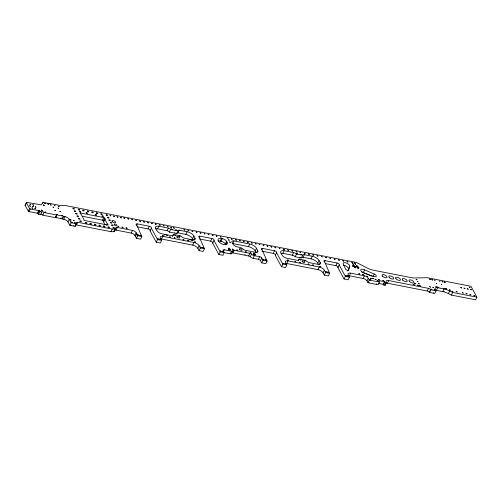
<?xml version="1.0" encoding="UTF-8"?>
<svg xmlns="http://www.w3.org/2000/svg" width="502" height="502" viewBox="0 0 502 502"><rect width="100%" height="100%" fill="white"/><g stroke="black" fill="none" stroke-linecap="round" stroke-linejoin="round"><path stroke-width="0.75" d="M164.556 234.848C166.062 234.923 163.257 234.61 164.543 234.779M300.56 257.294L299.945 257.281M347.842 271.08L349.718 266.324A3.627 1.588 26.4 0 0 346.173 262.935A3.627 1.588 26.4 0 0 343.318 264.152L345.539 269.003A1.813 0.797 26.4 0 0 347.459 270.289A1.813 0.797 26.4 0 0 348.764 269.869L349.718 266.324M55.458 217.661L56.67 214.869L55.458 217.661L42.783 215.182A1.268 0.558 26.4 0 0 41.289 214.247A1.268 0.558 26.4 0 0 40.593 214.749L38.554 214.354L37.393 213.243L29.097 211.618L28.244 211.085L25.1 205.318L26.405 202.689L26.807 202.4L41.195 204.847L43.266 202.18L49.503 203.768L49.278 203.354L60.234 205.5L64.645 205.387L356.382 262.477L367.527 268.156A10.881 4.763 26.4 0 0 373.268 270.195L411.54 277.688A10.881 4.763 26.4 0 0 414.257 277.951L427.133 277.719L470.958 286.297L476.9 297.19L475.595 299.82L451.336 295.076L448.33 293.57A10.881 4.763 26.4 0 0 442.751 291.612L436.382 290.363A4.355 1.908 26.4 0 0 435.454 290.256M26.807 202.4L25.1 205.318M28.244 211.085L29.549 208.455L26.405 202.689M29.097 211.618L30.396 208.989L38.692 210.614L39.859 211.725L41.892 212.12A1.268 0.558 26.4 0 1 42.595 211.612A1.268 0.558 26.4 0 1 44.082 212.553L56.764 215.032M37.393 213.243L38.692 210.614M42.614 203.492L43.266 202.18M37.706 213.821L39.005 211.191M38.554 214.354L39.859 211.725M40.593 214.749L41.892 212.12M42.783 215.182L44.082 212.553M114.688 230.167A2.723 1.192 26.4 0 1 116.006 230.098L131.223 233.079A3.081 1.349 26.4 0 1 134.843 235.35L136.494 238.375L140.56 239.172L141.865 236.542L137.793 235.745L136.142 232.721A3.081 1.349 26.4 0 0 132.528 230.449L117.311 227.469A2.723 1.192 26.4 0 0 115.761 228.46A2.177 0.954 26.4 0 1 114.908 229.075L112.222 229.05L77.785 222.311A2.723 1.192 26.4 0 0 76.285 223.396L75.168 226.377L69.847 225.335L68.008 221.959A3.627 1.588 26.4 0 0 63.754 219.286L62.254 218.841L63.559 216.211L56.67 214.869M62.342 219.01L63.559 216.211M63.754 219.286L65.059 216.657A3.627 1.588 26.4 0 1 69.307 219.324L71.152 222.706L76.473 223.748M68.008 221.959L69.307 219.324M69.847 225.335L71.152 222.706M76.285 223.396L75.168 226.377M75.651 224.883A2.723 1.192 26.4 0 1 76.486 224.94L77.785 222.311M82.228 216.218L102.408 220.171L103.707 217.542A0.728 0.32 26.4 0 1 104.56 218.075L105.087 219.142L103.462 221.846L104.937 224.557M105.062 218.997L103.763 221.633L103.255 220.704L104.56 218.075M106.694 225.272L107.346 223.955L104.824 219.23M76.486 224.94L110.917 231.679L112.222 229.05M110.917 231.679L113.603 231.704L114.908 229.075M113.603 231.704A2.177 0.954 26.4 0 0 114.456 231.089L115.761 228.46M116.006 230.098L117.311 227.469M131.223 233.079L132.528 230.449M136.324 225.881L137.303 223.911L149.32 226.264A1.813 0.797 26.4 0 1 150.286 226.609L150.594 226.785A1.813 0.797 26.4 0 1 151.378 228.241L157.578 239.617L161.644 240.414L160.345 243.043L156.273 242.246L150.073 230.87A1.813 0.797 26.4 0 0 149.289 229.414L148.981 229.238A1.813 0.797 26.4 0 0 148.015 228.893L137.498 226.835M134.843 235.35L136.142 232.721M135.458 236.48L136.764 233.85M136.494 238.375L137.793 235.745M148.015 228.893L149.32 226.264M150.073 230.87L151.378 228.241M155.35 228.805A5.804 2.541 26.4 0 1 157.615 228.856L158.914 226.226L168.402 228.084A1.889 0.828 26.4 0 1 170.611 229.47L178.128 230.945A1.889 0.828 26.4 0 1 179.17 230.192L187.089 231.742A5.804 2.541 26.4 0 1 193.897 236.015L195.021 238.073L194.042 240.05M156.273 242.246L157.578 239.617M161.493 239.002L162.799 236.367L194.036 242.485A4.355 1.908 26.4 0 1 199.143 245.691L200.398 247.994L204.471 248.791L203.166 251.42L199.093 250.623L197.838 248.321A4.355 1.908 26.4 0 0 192.737 245.114L161.493 239.002A4.355 1.908 26.4 0 0 160.571 238.896M157.615 228.856L167.097 230.713L168.402 228.084M167.097 230.713A1.889 0.828 26.4 0 1 169.312 232.1L170.611 229.47M172.33 236.386L173.309 234.415L180.82 235.884A3.194 1.399 26.4 0 0 184.567 238.237L192.611 239.812A4.355 1.908 26.4 0 0 195.021 238.073M169.312 232.1L176.823 233.574L178.128 230.945M176.999 232.846A1.889 0.828 26.4 0 1 177.865 232.821L179.17 230.192M177.865 232.821L185.784 234.371L187.089 231.742M193.339 240.019L192.592 238.645L193.897 236.015M192.737 245.114L194.036 242.485M199.256 237.477L199.903 236.16L211.919 238.513A1.813 0.797 26.4 0 1 212.892 238.858L213.199 239.034A1.813 0.797 26.4 0 1 213.977 240.489L220.183 251.866L230.205 253.824A2.899 1.268 26.4 0 0 231.83 253.052A1.813 0.797 26.4 0 1 232.865 252.876L248.609 255.957A1.813 0.797 26.4 0 1 250.234 256.729A2.899 1.268 26.4 0 0 253.108 258.304L258.373 259.333A1.813 0.797 26.4 0 1 260.5 260.67L261.699 262.879L265.771 263.675L267.07 261.046L262.113 249.858A1.82 0.797 26.4 0 1 261.492 248.427L261.68 248.364A1.82 0.797 26.4 0 1 262.508 248.415L274.525 250.762A1.813 0.797 26.4 0 1 275.498 251.107L275.805 251.282A1.813 0.797 26.4 0 1 276.583 252.744L282.789 264.121L286.855 264.918L285.556 267.547L281.484 266.75L275.284 255.374A1.813 0.797 26.4 0 0 274.5 253.912L274.192 253.742A1.813 0.797 26.4 0 0 273.226 253.391L261.956 251.188M197.838 248.321L199.143 245.691M199.093 250.623L200.398 247.994M199.35 238.939L210.62 241.142L211.919 238.513M267.07 261.046L263.004 260.249L261.799 258.041A1.813 0.797 26.4 0 0 259.672 256.704L254.407 255.675A2.899 1.268 26.4 0 1 251.54 254.1A1.813 0.797 26.4 0 0 249.914 253.328L234.164 250.247A1.813 0.797 26.4 0 0 233.129 250.423A2.899 1.268 26.4 0 1 231.51 251.195L224.287 249.783A2.09 0.916 26.4 0 0 223.133 250.617L224.25 252.663L222.951 255.292L218.878 254.495L212.679 243.125L213.977 240.489M220.221 241.104L221.52 238.475L222.304 238.632A3.627 1.588 26.4 0 1 226.559 241.305L227.061 242.228L225.762 244.857L225.254 243.934A3.627 1.588 26.4 0 0 220.999 241.261L220.221 241.104A5.804 2.541 26.4 0 0 217.956 241.06M220.999 241.261L222.304 238.632M218.878 254.495L220.183 251.866M225.254 243.934L226.559 241.305M223.315 251.753L224.287 249.783M228.159 249.902L228.812 248.59L228.379 248.139L229.514 248.358L228.881 250.046M228.862 249.676L229.514 248.358M232.338 243.495A3.627 1.588 26.4 0 1 232.74 243.558L234.045 240.929L249.695 243.991A5.804 2.541 26.4 0 1 256.497 248.264L257.733 250.529L256.76 252.506M230.205 253.824L231.51 251.195M231.83 253.052L233.129 250.423M232.865 252.876L234.164 250.247M232.74 243.558L248.39 246.62L249.695 243.991M248.609 255.957L249.914 253.328M250.234 256.729L251.54 254.1M253.203 254.803L253.855 253.491L253.422 253.033L254.558 253.259L253.918 254.947M256.12 252.594L255.198 250.893L256.497 248.264M253.905 254.57L254.558 253.259M253.108 258.304L254.407 255.675M261.862 249.726L262.508 248.415M258.373 259.333L259.672 256.704M260.5 260.67L261.799 258.041M261.699 262.879L263.004 260.249M273.226 253.391L274.525 250.762M275.284 255.374L276.583 252.744M281.045 253.234A5.804 2.541 26.4 0 1 282.827 253.359L284.126 250.73L293.639 252.588A2.723 1.192 26.4 0 1 296.324 253.968L302.706 255.217A2.723 1.192 26.4 0 1 304.356 254.69L312.3 256.24A5.804 2.541 26.4 0 1 319.103 260.519L320.226 262.577L319.253 264.548M281.484 266.75L282.789 264.121M286.705 263.5L288.01 260.871L319.247 266.982A4.355 1.908 26.4 0 1 324.348 270.189L325.61 272.498L329.676 273.295L328.377 275.924L324.305 275.127L323.05 272.824A4.355 1.908 26.4 0 0 317.942 269.612L286.705 263.5A4.355 1.908 26.4 0 0 285.776 263.393M282.827 253.359L292.333 255.217L293.639 252.588M302.712 255.323L301.407 257.953L295.145 256.729L296.45 254.1M298.495 260.356L299.142 259.038L305.505 260.375A4.355 1.908 26.4 0 0 310.01 262.784L317.816 264.316A4.355 1.908 26.4 0 0 320.226 262.577M301.438 257.689A2.723 1.192 26.4 0 1 303.051 257.319L304.356 254.69M303.051 257.319L310.995 258.869L312.3 256.24M318.55 264.523L317.804 263.148L319.103 260.519M317.942 269.612L319.247 266.982M324.461 261.975L325.114 260.663L337.131 263.017A1.813 0.797 26.4 0 1 338.097 263.362L338.411 263.537A1.813 0.797 26.4 0 1 339.189 264.993L345.395 276.37L349.461 277.167L348.156 279.796L344.09 278.999L337.884 267.622A1.813 0.797 26.4 0 0 337.106 266.167L336.798 265.991A1.813 0.797 26.4 0 0 335.832 265.646L325.315 263.588M323.05 272.824L324.348 270.189M324.305 275.127L325.61 272.498M335.832 265.646L337.131 263.017M337.884 267.622L339.189 264.993M344.09 278.999L345.395 276.37M349.31 275.755L350.609 273.126L364.446 275.83A3.263 1.431 26.4 0 1 368.273 278.233L369.284 280.091L379.43 282.074L378.125 284.703L367.985 282.72L366.975 280.863A3.263 1.431 26.4 0 0 363.147 278.459L349.31 275.755A4.355 1.908 26.4 0 0 347.974 275.661M361.578 271.896A3.627 1.588 26.4 0 1 363.297 272.479L364.596 269.85L374.241 274.067A2.723 1.192 26.4 0 1 376.249 276.345A2.723 1.192 26.4 0 1 373.35 276.282L364.283 273.157A3.627 1.588 26.4 0 1 360.687 269.976A3.627 1.588 26.4 0 1 364.596 269.85M363.147 278.459L364.446 275.83M366.975 280.863L368.273 278.233M367.985 282.72L369.284 280.091M373.262 276.037L374.241 274.067M385.699 283.184A4.537 1.983 26.4 0 1 387.469 283.222L427.221 290.997A1.813 0.797 26.4 0 1 429.348 292.333L434.726 293.482L436.031 290.853L430.653 289.704A1.813 0.797 26.4 0 0 428.526 288.368L388.768 280.587A4.537 1.983 26.4 0 0 386.264 282.4L385.072 285.236L383.503 284.929L383.17 284.308L384.469 281.678L378.583 280.53L379.43 282.074M383.503 284.929L384.808 282.3L384.469 281.678M385.072 285.236L386.264 282.4M387.469 283.222L388.768 280.587M427.221 290.997L428.526 288.368M429.348 292.333L430.653 289.704M429.405 292.44L430.71 289.811M436.382 290.363L437.681 287.734L444.05 288.976A10.881 4.763 26.4 0 1 449.635 290.94L452.641 292.446L476.9 297.19M442.751 291.612L444.05 288.976M448.33 293.57L449.635 290.94M451.336 295.076L452.641 292.446M71.033 225.134L70.644 225.166M245.171 254.759L244.669 254.746M444.163 291.417L443.818 291.411M433.715 292.911L433.333 292.904M376.776 283.981L376.274 283.9M228.812 248.59L228.655 248.609A1.268 0.558 26.4 0 0 228.956 249.638A1.268 0.558 26.4 0 0 230.631 249.965A1.268 0.558 26.4 0 0 229.747 248.823L229.533 248.728M253.855 253.491L253.692 253.51A1.268 0.558 26.4 0 0 253.993 254.539A1.268 0.558 26.4 0 0 255.675 254.865A1.268 0.558 26.4 0 0 254.79 253.723L254.57 253.629M74.07 225.812L73.556 225.674M369.19 282.538L368.637 282.337M103.707 217.542L80.546 213.005A0.728 0.32 26.4 0 0 80.144 213.294L81.286 214.624L83.872 219.361L83.79 219.989A0.728 0.32 26.4 0 0 84.643 220.522L107.805 225.059A0.728 0.32 26.4 0 0 108.206 224.764L107.409 223.967M63.647 216.381L65.059 216.657M55.371 217.498L62.254 218.841M384.808 282.3L386.371 282.607M378.753 283.448L383.17 284.308M174.96 232.884L174.64 232.715M363.297 272.479L372.246 276.395M60.836 218.144L61.294 218.1M29.549 208.455L30.396 208.989M55.753 217.109L56.287 217.121M167.11 235.312C168.314 235.438 165.673 234.98 166.971 235.256M295.145 256.729L295.019 256.597A2.723 1.192 26.4 0 0 292.333 255.217M436.031 290.853L435.278 289.472A4.355 1.908 26.4 0 1 437.681 287.734M349.461 277.167L348.206 274.858A4.355 1.908 26.4 0 1 350.609 273.126M329.676 273.295L324.719 262.107A1.82 0.797 26.4 0 1 324.097 260.682L324.286 260.613A1.82 0.797 26.4 0 1 325.114 260.663M286.855 264.918L285.6 262.609A4.355 1.908 26.4 0 1 288.01 260.871M204.471 248.791L199.545 237.622A1.82 0.797 26.4 0 1 198.892 236.185L199.081 236.116A1.82 0.797 26.4 0 1 199.903 236.16M161.644 240.414L160.389 238.105A4.355 1.908 26.4 0 1 162.799 236.367M141.865 236.542L136.908 225.354A1.82 0.797 26.4 0 1 136.28 223.923L136.475 223.861A1.82 0.797 26.4 0 1 137.303 223.911M299.142 259.038L299.154 259.132A4.355 1.908 26.4 0 1 296.513 260.143L287.144 258.31A4.355 1.908 26.4 0 1 282.036 255.104L280.913 253.046A5.804 2.541 26.4 0 1 284.126 250.73M173.309 234.415A3.194 1.399 26.4 0 1 171.54 235.689L161.933 233.806A4.355 1.908 26.4 0 1 156.831 230.6L155.708 228.542A5.804 2.541 26.4 0 1 158.914 226.226M227.061 242.228A5.804 2.541 26.4 0 1 223.854 244.543L223.697 244.512A4.355 1.908 26.4 0 1 218.59 241.305L218.314 240.791A5.804 2.541 26.4 0 1 221.52 238.475M257.733 250.529A4.355 1.908 26.4 0 1 255.323 252.268L245.189 250.285A1.813 0.797 26.4 0 1 243.326 249.293L243.232 249.199A3.627 1.588 26.4 0 0 239.649 247.36L237.302 246.902A3.627 1.588 26.4 0 1 233.047 244.229L232.037 242.372A3.627 1.588 26.4 0 1 234.045 240.929M212.679 243.125A1.813 0.797 26.4 0 0 211.894 241.663L211.587 241.487A1.813 0.797 26.4 0 0 210.62 241.142M114.456 231.089A2.723 1.192 26.4 0 1 114.356 230.669M176.823 233.574A1.889 0.828 26.4 0 1 176.723 233.185M185.784 234.371A5.804 2.541 26.4 0 1 192.592 238.645M102.408 220.171A0.728 0.32 26.4 0 1 103.255 220.704M248.39 246.62A5.804 2.541 26.4 0 1 255.198 250.893M384.959 285.029A4.537 1.983 26.4 0 1 384.808 284.697M343.249 265.244A3.627 1.588 26.4 0 1 346.945 266.625A3.627 1.588 26.4 0 1 348.413 268.953M310.995 258.869A5.804 2.541 26.4 0 1 317.804 263.148M29.587 205.764L30.434 206.171L29.587 205.764M29.982 204.188L30.835 204.596L29.982 204.188M32.002 207.897L32.856 208.299L32.04 207.853M32.404 206.316L33.251 206.724L32.404 206.316M32.799 204.741L33.653 205.142L32.799 204.741M34.82 208.449L35.673 208.851L34.858 208.405M35.222 206.868L36.069 207.276L35.253 206.824M41.44 210.074L42.294 210.476L41.44 210.074M44.653 203.235L45.632 203.699L44.653 203.235M44.985 211.963L45.839 212.371L45.023 211.919M47.784 203.843L48.763 204.314L47.784 203.843M50.42 204.747L51.273 205.155L50.457 204.703M53.036 207.106L53.695 207.42L53.036 207.106M54.335 205.513L55.182 205.92L54.367 205.469M54.812 210.363L55.465 210.677L54.812 210.363M56.946 214.279L57.598 214.586L56.946 214.279M58.05 208.085L58.703 208.399L58.05 208.085M58.245 206.278L59.098 206.686L58.245 206.278M59.82 211.342L60.478 211.656L59.851 211.311M61.953 215.258L62.612 215.565L61.984 215.226M70.136 219.625L70.989 220.033L70.136 219.625M71.485 222.097L72.338 222.505L71.485 222.097M73.267 220.24L74.12 220.642L73.267 220.24M74.616 222.712L75.463 223.114L74.616 222.712M110.02 215.414L110.998 215.885L110.057 215.364M113.521 216.098L114.506 216.569L113.521 216.098M116.997 216.782L117.976 217.247L116.997 216.782M117.876 226.245L118.861 226.716L117.92 226.195M120.505 217.466L121.484 217.937L120.505 217.466M122.024 227.055L123.009 227.525L122.024 227.055M123.856 217.887L124.703 218.288L123.856 217.887M126.171 227.87L127.157 228.335L126.171 227.87M127.797 218.659L128.65 219.06L127.797 218.659M131.744 219.43L132.591 219.832L131.775 219.387M135.684 220.202L136.538 220.604L135.722 220.158M137.843 234.836L138.828 235.306L137.843 234.836M139.631 220.974L140.485 221.376L139.631 220.974M139.876 235.231L140.861 235.702L139.876 235.231M143.572 221.746L144.425 222.148L143.572 221.746M147.488 222.511L148.341 222.913L147.488 222.511M151.435 223.283L152.282 223.685L151.435 223.283M155.375 224.055L156.229 224.457L155.413 224.011M157.628 238.707L158.607 239.172L157.666 238.657M159.322 224.827L160.169 225.229L159.322 224.827M159.661 239.103L160.64 239.573L159.699 239.052M163.263 225.599L164.116 226L163.263 225.599M162.516 235.457L163.37 235.865L162.516 235.457M167.21 226.371L168.057 226.772L167.21 226.371M169.72 236.869L170.567 237.277L169.72 236.869M170.711 227.237L171.69 227.707L170.711 227.237M171.414 228.956L172.268 229.364L171.414 228.956M173.372 227.757L174.351 228.228L173.372 227.757M174.257 237.753L175.11 238.161L174.288 237.716M174.784 235.137L175.637 235.545L174.784 235.137M175.8 229.816L176.648 230.223L175.8 229.816M179.17 235.996L180.017 236.398L179.17 235.996M183.023 239.473L183.87 239.874L183.023 239.473M183.983 229.652L184.83 230.054L183.983 229.652M188.012 230.437L188.865 230.845L188.012 230.437M187.56 240.358L188.413 240.765L187.56 240.358M189.141 239.529L189.599 239.749L189.141 239.529M189.687 239.636L190.145 239.856L189.687 239.636M192.046 231.227L192.893 231.635L192.046 231.227M191.563 240L192.021 240.22L191.563 240M192.115 240.113L192.573 240.326L192.134 240.088M194.757 241.769L195.611 242.177L194.795 241.726M196.075 232.018L196.928 232.42L196.075 232.018M200.11 232.809L200.957 233.21L200.11 232.809M200.449 247.084L201.427 247.555L200.449 247.084M202.482 247.486L203.467 247.95L202.482 247.486M204.138 233.593L204.992 234.001L204.176 233.549M208.173 234.384L209.02 234.792L208.204 234.34M212.202 235.174L213.055 235.576L212.202 235.174M216.237 235.959L217.084 236.367L216.268 235.921M220.265 236.749L221.118 237.157L220.265 236.749M220.234 250.956L221.213 251.427L220.271 250.906M222.267 251.358L223.246 251.822L222.267 251.358M227.287 237.829L228.134 238.237L227.318 237.785M228.41 239.887L229.257 240.295L228.441 239.849M229.533 241.951L230.38 242.353L229.533 241.951M231.221 238.896L232.075 239.297L231.221 238.896M232.319 249.117L233.173 249.525L232.319 249.117M235.601 239.755L236.455 240.157L235.601 239.755M236.862 250.009L237.71 250.41L236.894 249.965M239.529 240.521L240.383 240.929L239.561 240.477M243.457 241.286L244.305 241.694L243.489 241.249M245.629 251.722L246.476 252.129L245.629 251.722M247.379 242.058L248.233 242.46L247.379 242.058M250.165 252.613L251.013 253.014L250.165 252.613M251.307 242.824L252.155 243.232L251.307 242.824M255.229 243.595L256.083 243.997L255.229 243.595M259.157 244.361L260.005 244.769L259.189 244.317M263.079 245.127L263.933 245.534L263.117 245.089M263.054 259.339L264.033 259.804L263.092 259.289M265.087 259.735L266.073 260.205L265.125 259.685M267.008 245.898L267.855 246.3L267.008 245.898M270.929 246.664L271.783 247.072L270.929 246.664M274.858 247.436L275.711 247.837L274.858 247.436M279.237 248.289L280.091 248.697L279.275 248.245M283.467 249.117L284.314 249.525L283.467 249.117M282.839 263.211L283.818 263.675L282.839 263.211M284.872 263.606L285.851 264.077L284.872 263.606M287.69 249.946L288.543 250.354L287.69 249.946M287.728 259.961L288.581 260.369L287.728 259.961M291.919 250.774L292.766 251.176L291.951 250.73M294.925 261.373L295.778 261.774L294.963 261.329M296.142 251.596L296.996 252.004L296.142 251.596M296.626 253.46L297.479 253.868L296.663 253.416M299.939 252.343L300.786 252.744L299.97 252.299M299.468 262.257L300.315 262.665L299.468 262.257M299.995 259.641L300.849 260.042L300.027 259.597M301.005 254.319L301.859 254.721L301.043 254.276M304.218 253.177L305.072 253.585L304.218 253.177M304.375 260.494L305.229 260.902L304.413 260.456M308.504 254.018L309.351 254.42L308.504 254.018M308.228 263.977L309.081 264.378L308.266 263.933M312.784 254.853L313.637 255.261L312.815 254.815M312.771 264.861L313.618 265.269L312.771 264.861M317.063 255.694L317.917 256.102L317.063 255.694M319.969 266.273L320.822 266.675L319.969 266.273M321.349 256.528L322.196 256.936L321.349 256.528M325.629 257.369L326.482 257.777L325.629 257.369M325.66 271.588L326.639 272.059L325.698 271.538M327.693 271.984L328.672 272.454L327.693 271.984M329.914 258.21L330.762 258.612L329.914 258.21M334.194 259.045L335.047 259.452L334.194 259.045M338.473 259.885L339.327 260.287L338.473 259.885M342.759 260.72L343.606 261.128L342.759 260.72M345.439 275.46L346.424 275.931L345.439 275.46M347.039 261.561L347.892 261.962L347.039 261.561M347.478 275.855L348.457 276.326L347.478 275.855M351.814 262.458L352.799 262.922L351.814 262.458M352.655 263.77L353.308 264.083L352.655 263.77M353.163 264.93L354.142 265.395L353.163 264.93M354.318 262.948L355.303 263.412L354.318 262.948M354.512 267.403L355.491 267.867L354.512 267.403M355.159 264.259L355.811 264.573L355.184 264.228M356.294 265.539L357.273 266.01L356.294 265.539M357.644 268.012L358.623 268.482L357.644 268.012M358.83 273.69L359.677 274.098L358.861 273.646M362.582 274.425L363.435 274.832L362.582 274.425M372.415 278.252L373.494 278.767L372.459 278.196M378.477 279.47L379.324 279.871L378.477 279.47M382.857 280.323L383.71 280.731L382.857 280.323M413.133 284.27L414.307 284.835L413.133 284.27M414.533 283.26L415.712 283.818L414.533 283.26M416.152 279.388L417.005 279.796L416.152 279.388M417.275 281.446L418.128 281.854L417.313 281.409M417.513 285.13L418.693 285.688L417.513 285.13M418.398 283.511L419.252 283.912L418.398 283.511M419.521 285.569L420.375 285.977L419.521 285.569M429.574 279.118L430.49 279.551L429.612 279.068M429.662 286.717L430.578 287.15L429.699 286.667M431.764 279.545L432.68 279.984L431.764 279.545M431.005 289.183L431.921 289.623L431.005 289.183M432.787 287.326L433.709 287.765L432.824 287.282M434.682 280.147L435.014 280.298L434.682 280.147M434.136 289.798L435.052 290.238L434.136 289.798M435.799 286.73L436.389 287.012L435.799 286.73M436.458 283.398L436.784 283.555L436.458 283.398M437.054 286.975L437.644 287.257L437.054 286.975M438.591 287.313L438.917 287.47L438.604 287.295M439.696 281.126L440.022 281.283L439.727 281.101M441.465 284.377L441.791 284.534L441.465 284.377M442.093 281.566L443.009 282.005L442.093 281.566M443.599 288.292L443.931 288.449L443.599 288.292M444.283 281.998L445.199 282.431L444.283 281.998M444.879 288.506L445.469 288.788L444.904 288.474M446.134 288.75L446.717 289.033L446.152 288.719M449.409 289.855L450.394 290.319L449.453 289.805M452.032 291.173L453.017 291.643L452.07 291.129M456.155 291.449L457.134 291.919L456.155 291.449M460.773 287.458L461.752 287.928L460.773 287.458M462.348 292.66L463.333 293.13L462.392 292.61M463.999 288.092L464.977 288.556L463.999 288.092M466.094 293.475L467.073 293.94L466.094 293.475M467.218 288.719L468.203 289.19L467.218 288.719M469.408 287.226L470.06 287.539L469.408 287.226M469.916 294.436L470.901 294.906L469.916 294.436M470.443 289.353L471.428 289.817L470.443 289.353M473.869 295.634L474.848 296.098L473.869 295.634M366.849 276.169L367.702 276.577L366.849 276.169M369.667 279.288L370.74 279.827L369.667 279.288M39.357 210.846L40.198 211.279L39.401 210.809M352.41 265.865L353.006 266.468L359.099 267.541L358.447 266.926L352.41 265.865M374.994 279.168L376.048 279.727L374.994 279.168M43.329 204.929L44.283 205.45L43.329 204.929M370.407 278.259L371.442 278.842L370.407 278.259M377.14 280.712L378.188 281.258L377.14 280.712M112.373 221.715A1.995 0.872 26.4 0 0 115.491 222.599A1.995 0.872 26.4 0 0 113.427 220.56A1.995 0.872 26.4 0 0 112.373 221.715M114.4 224.896A1.544 0.678 26.4 0 0 116.84 225.724A1.544 0.678 26.4 0 0 115.441 224.143A1.544 0.678 26.4 0 0 114.4 224.896M239.611 249.394A1.544 0.678 26.4 0 0 242.046 250.222A1.544 0.678 26.4 0 0 240.653 248.641A1.544 0.678 26.4 0 0 239.611 249.394M177.005 237.145A1.544 0.678 26.4 0 0 179.446 237.973A1.544 0.678 26.4 0 0 178.047 236.392A1.544 0.678 26.4 0 0 177.005 237.145M106.236 215.107A0.835 0.364 26.4 0 0 107.553 215.553A0.835 0.364 26.4 0 0 106.8 214.699A0.835 0.364 26.4 0 0 106.236 215.107M100.915 214.065A0.835 0.364 26.4 0 0 102.232 214.511A0.835 0.364 26.4 0 0 101.479 213.657A0.835 0.364 26.4 0 0 100.915 214.065M96.403 213.181A0.835 0.364 26.4 0 0 97.727 213.632A0.835 0.364 26.4 0 0 96.974 212.779A0.835 0.364 26.4 0 0 96.403 213.181M91.897 212.302A0.835 0.364 26.4 0 0 93.221 212.748A0.835 0.364 26.4 0 0 92.462 211.894A0.835 0.364 26.4 0 0 91.897 212.302M87.392 211.417A0.835 0.364 26.4 0 0 88.71 211.869A0.835 0.364 26.4 0 0 87.957 211.009A0.835 0.364 26.4 0 0 87.392 211.417M82.88 210.539A0.835 0.364 26.4 0 0 84.204 210.984A0.835 0.364 26.4 0 0 83.451 210.131A0.835 0.364 26.4 0 0 82.88 210.539M78.375 209.654A0.835 0.364 26.4 0 0 79.699 210.106A0.835 0.364 26.4 0 0 78.939 209.246A0.835 0.364 26.4 0 0 78.375 209.654M73.054 208.612A0.835 0.364 26.4 0 0 74.378 209.064A0.835 0.364 26.4 0 0 73.618 208.204A0.835 0.364 26.4 0 0 73.054 208.612M74.434 211.147A0.835 0.364 26.4 0 0 75.758 211.593A0.835 0.364 26.4 0 0 74.999 210.74A0.835 0.364 26.4 0 0 74.434 211.147M79.498 211.712A0.835 0.364 26.4 0 0 80.822 212.164A0.835 0.364 26.4 0 0 80.063 211.304A0.835 0.364 26.4 0 0 79.498 211.712M86.262 213.036A0.835 0.364 26.4 0 0 87.58 213.488A0.835 0.364 26.4 0 0 86.827 212.628A0.835 0.364 26.4 0 0 86.262 213.036M95.273 214.8A0.835 0.364 26.4 0 0 96.597 215.251A0.835 0.364 26.4 0 0 95.838 214.392A0.835 0.364 26.4 0 0 95.273 214.8M107.616 217.642A0.835 0.364 26.4 0 0 108.934 218.088A0.835 0.364 26.4 0 0 108.181 217.234A0.835 0.364 26.4 0 0 107.616 217.642M102.038 216.124A0.835 0.364 26.4 0 0 103.356 216.575A0.835 0.364 26.4 0 0 102.603 215.716A0.835 0.364 26.4 0 0 102.038 216.124M108.997 220.171A0.835 0.364 26.4 0 0 110.321 220.623A0.835 0.364 26.4 0 0 109.561 219.763A0.835 0.364 26.4 0 0 108.997 220.171M110.377 222.706A0.835 0.364 26.4 0 0 111.701 223.158A0.835 0.364 26.4 0 0 110.942 222.298A0.835 0.364 26.4 0 0 110.377 222.706M111.758 225.241A0.835 0.364 26.4 0 0 113.082 225.687A0.835 0.364 26.4 0 0 112.322 224.833A0.835 0.364 26.4 0 0 111.758 225.241M113.138 227.776A0.835 0.364 26.4 0 0 114.462 228.222A0.835 0.364 26.4 0 0 113.709 227.368A0.835 0.364 26.4 0 0 113.138 227.776M108.099 227.249A0.835 0.364 26.4 0 0 109.423 227.695A0.835 0.364 26.4 0 0 108.664 226.841A0.835 0.364 26.4 0 0 108.099 227.249M103.594 226.364A0.835 0.364 26.4 0 0 104.912 226.816A0.835 0.364 26.4 0 0 104.159 225.956A0.835 0.364 26.4 0 0 103.594 226.364M99.089 225.486A0.835 0.364 26.4 0 0 100.406 225.931A0.835 0.364 26.4 0 0 99.653 225.078A0.835 0.364 26.4 0 0 99.089 225.486M94.577 224.601A0.835 0.364 26.4 0 0 95.901 225.047A0.835 0.364 26.4 0 0 95.142 224.193A0.835 0.364 26.4 0 0 94.577 224.601M90.071 223.716A0.835 0.364 26.4 0 0 91.389 224.168A0.835 0.364 26.4 0 0 90.636 223.315A0.835 0.364 26.4 0 0 90.071 223.716M85.566 222.838A0.835 0.364 26.4 0 0 86.884 223.283A0.835 0.364 26.4 0 0 86.131 222.43A0.835 0.364 26.4 0 0 85.566 222.838M79.962 221.282A0.835 0.364 26.4 0 0 81.28 221.727A0.835 0.364 26.4 0 0 80.527 220.874A0.835 0.364 26.4 0 0 79.962 221.282M78.582 218.746A0.835 0.364 26.4 0 0 79.9 219.198A0.835 0.364 26.4 0 0 79.147 218.339A0.835 0.364 26.4 0 0 78.582 218.746M77.195 216.211A0.835 0.364 26.4 0 0 78.519 216.663A0.835 0.364 26.4 0 0 77.766 215.804A0.835 0.364 26.4 0 0 77.195 216.211M75.815 213.683A0.835 0.364 26.4 0 0 77.139 214.128A0.835 0.364 26.4 0 0 76.379 213.275A0.835 0.364 26.4 0 0 75.815 213.683M302.217 261.649A1.544 0.678 26.4 0 0 304.651 262.477A1.544 0.678 26.4 0 0 303.258 260.896A1.544 0.678 26.4 0 0 302.217 261.649M409.419 281.396A2.723 1.192 26.4 0 0 413.723 282.858A2.723 1.192 26.4 0 0 411.257 280.072A2.723 1.192 26.4 0 0 409.419 281.396M402.686 280.085A2.723 1.192 26.4 0 0 406.99 281.54A2.723 1.192 26.4 0 0 404.53 278.754A2.723 1.192 26.4 0 0 402.686 280.085M395.959 278.767A2.723 1.192 26.4 0 0 400.263 280.229A2.723 1.192 26.4 0 0 397.797 277.437A2.723 1.192 26.4 0 0 395.959 278.767M389.226 277.449A2.723 1.192 26.4 0 0 393.53 278.911A2.723 1.192 26.4 0 0 391.071 276.119A2.723 1.192 26.4 0 0 389.226 277.449M382.493 276.131A2.723 1.192 26.4 0 0 386.804 277.593A2.723 1.192 26.4 0 0 384.337 274.801A2.723 1.192 26.4 0 0 382.493 276.131"/></g></svg>
